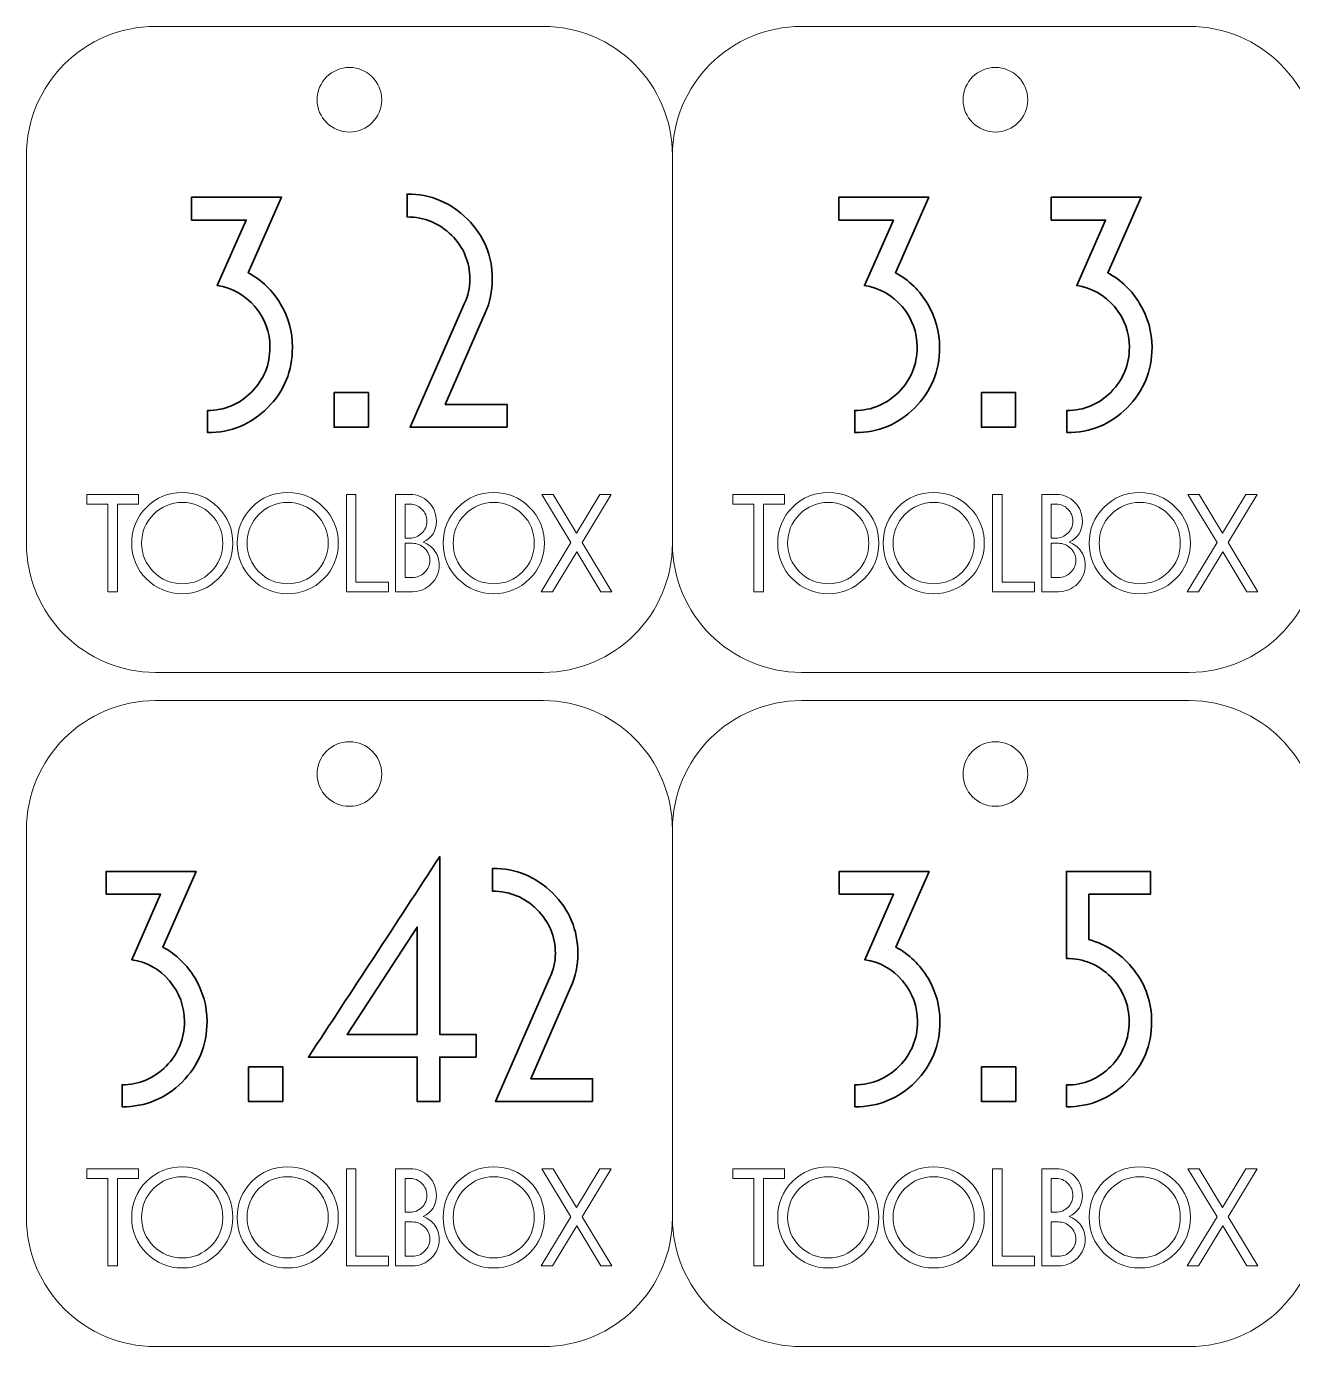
# Model space of a CAD drawing. Header units: inches. Extents: x 269 to 778, y -294 to 278.
# Drawn here: x 269.5 to 367.5, y -293.9 to -191.7 of the extents above; entities that cross this region are included whole.
import ezdxf

# ---------------------------------------------------------------- set-up
doc = ezdxf.new("R2010")
doc.units = ezdxf.units.IN
doc.header["$MEASUREMENT"] = 0
for name, color, linetype in [('cut', 7, 'Continuous'), ('engr', 7, 'Continuous'), ('tagli interni', 7, 'Continuous')]:
    doc.layers.add(name, color=color, linetype=linetype)

# ---------------------------------------------------------------- blocks, each defined once
blk = doc.blocks.new('block 406')
at = {"layer": 'engr', "color": 7, "lineweight": 35}
blk.add_lwpolyline([(295.94, -222.74), (293.29, -222.74), (293.29, -220.06), (295.94, -220.06), (295.94, -222.74)], dxfattribs=at)
for points, knots in [([(290.06, -216.55), (290.06, -218.39), (289.42, -219.95), (288.14, -221.23), (286.86, -222.51), (285.31, -223.15), (283.49, -223.15), (283.49, -223.15), (283.49, -221.44), (283.49, -221.44), (284.81, -221.44), (285.95, -220.96), (286.9, -220.01), (287.85, -219.05), (288.32, -217.9), (288.32, -216.55), (288.32, -215.37), (287.93, -214.32), (287.16, -213.4), (286.38, -212.49), (285.41, -211.94), (284.24, -211.77), (284.24, -211.77), (286.48, -206.7), (286.48, -206.7), (286.48, -206.7), (282.26, -206.7), (282.26, -206.7), (282.26, -206.7), (282.26, -204.93), (282.26, -204.93), (282.26, -204.93), (289.22, -204.93), (289.22, -204.93), (289.22, -204.93), (286.64, -210.78), (286.64, -210.78), (287.69, -211.35), (288.53, -212.16), (289.14, -213.2), (289.76, -214.24), (290.06, -215.36), (290.06, -216.55)], [0, 0, 0, 0, 1, 1, 1, 2, 2, 2, 3, 3, 3, 4, 4, 4, 5, 5, 5, 6, 6, 6, 7, 7, 7, 8, 8, 8, 9, 9, 9, 10, 10, 10, 11, 11, 11, 12, 12, 12, 13, 13, 13, 14, 14, 14, 14]), ([(306.68, -222.74), (306.68, -222.74), (299.16, -222.74), (299.16, -222.74), (299.16, -222.74), (303.38, -213.14), (303.38, -213.14), (303.65, -212.59), (303.79, -211.97), (303.79, -211.27), (303.79, -209.95), (303.32, -208.82), (302.37, -207.88), (301.42, -206.93), (300.27, -206.46), (298.93, -206.46), (298.93, -206.46), (298.93, -204.69), (298.93, -204.69), (300.75, -204.69), (302.3, -205.34), (303.6, -206.62), (304.89, -207.9), (305.53, -209.45), (305.53, -211.27), (305.53, -212.21), (305.35, -213.07), (304.99, -213.87), (304.99, -213.87), (301.89, -220.97), (301.89, -220.97), (301.89, -220.97), (306.68, -220.97), (306.68, -220.97), (306.68, -220.97), (306.68, -222.74), (306.68, -222.74)], [0, 0, 0, 0, 1, 1, 1, 2, 2, 2, 3, 3, 3, 4, 4, 4, 5, 5, 5, 6, 6, 6, 7, 7, 7, 8, 8, 8, 9, 9, 9, 10, 10, 10, 11, 11, 11, 12, 12, 12, 12])]:
    blk.add_open_spline(points, degree=3, knots=knots, dxfattribs=at)
blk = doc.blocks.new('block 407')
at = {"layer": 'engr', "color": 7, "lineweight": 35}
blk.add_lwpolyline([(346.03, -222.74), (343.38, -222.74), (343.38, -220.06), (346.03, -220.06), (346.03, -222.74)], dxfattribs=at)
for points in [[(340.15, -216.55), (340.15, -218.39), (339.51, -219.95), (338.23, -221.23), (336.95, -222.51), (335.4, -223.15), (333.58, -223.15), (333.58, -223.15), (333.58, -221.44), (333.58, -221.44), (334.9, -221.44), (336.04, -220.96), (336.99, -220.01), (337.94, -219.05), (338.41, -217.9), (338.41, -216.55), (338.41, -215.37), (338.03, -214.32), (337.25, -213.4), (336.47, -212.49), (335.5, -211.94), (334.33, -211.77), (334.33, -211.77), (336.57, -206.7), (336.57, -206.7), (336.57, -206.7), (332.35, -206.7), (332.35, -206.7), (332.35, -206.7), (332.35, -204.93), (332.35, -204.93), (332.35, -204.93), (339.31, -204.93), (339.31, -204.93), (339.31, -204.93), (336.73, -210.78), (336.73, -210.78), (337.78, -211.35), (338.62, -212.16), (339.23, -213.2), (339.85, -214.24), (340.15, -215.36), (340.15, -216.55)], [(356.59, -216.55), (356.59, -218.39), (355.94, -219.95), (354.66, -221.23), (353.38, -222.51), (351.83, -223.15), (350.01, -223.15), (350.01, -223.15), (350.01, -221.44), (350.01, -221.44), (351.34, -221.44), (352.47, -220.96), (353.42, -220.01), (354.37, -219.05), (354.84, -217.9), (354.84, -216.55), (354.84, -215.37), (354.46, -214.32), (353.68, -213.4), (352.91, -212.49), (351.93, -211.94), (350.76, -211.77), (350.76, -211.77), (353, -206.7), (353, -206.7), (353, -206.7), (348.79, -206.7), (348.79, -206.7), (348.79, -206.7), (348.79, -204.93), (348.79, -204.93), (348.79, -204.93), (355.74, -204.93), (355.74, -204.93), (355.74, -204.93), (353.16, -210.78), (353.16, -210.78), (354.21, -211.35), (355.05, -212.16), (355.66, -213.2), (356.28, -214.24), (356.59, -215.36), (356.59, -216.55)]]:
    blk.add_open_spline(points, degree=3, knots=[0, 0, 0, 0, 1, 1, 1, 2, 2, 2, 3, 3, 3, 4, 4, 4, 5, 5, 5, 6, 6, 6, 7, 7, 7, 8, 8, 8, 9, 9, 9, 10, 10, 10, 11, 11, 11, 12, 12, 12, 13, 13, 13, 14, 14, 14, 14], dxfattribs=at)
blk = doc.blocks.new('block 410')
at = {"layer": 'engr', "color": 7, "lineweight": 35}
for points in [[(299.72, -269.73), (299.72, -261.43), (294.29, -269.73), (299.72, -269.73)], [(289.32, -274.93), (286.67, -274.93), (286.67, -272.25), (289.32, -272.25), (289.32, -274.93)]]:
    blk.add_lwpolyline(points, dxfattribs=at)
for points, knots in [([(304.27, -271.49), (304.27, -271.49), (301.46, -271.49), (301.46, -271.49), (301.46, -271.49), (301.46, -274.93), (301.46, -274.93), (301.46, -274.93), (299.72, -274.93), (299.72, -274.93), (299.72, -274.93), (299.72, -271.49), (299.72, -271.49), (299.72, -271.49), (291.3, -271.49), (291.3, -271.49), (294.68, -266.35), (298.07, -261.17), (301.46, -255.97), (301.46, -255.97), (301.46, -269.73), (301.46, -269.73), (301.46, -269.73), (304.27, -269.73), (304.27, -269.73), (304.27, -269.73), (304.27, -271.49), (304.27, -271.49)], [0, 0, 0, 0, 1, 1, 1, 2, 2, 2, 3, 3, 3, 4, 4, 4, 5, 5, 5, 6, 6, 6, 7, 7, 7, 8, 8, 8, 9, 9, 9, 9]), ([(283.45, -268.74), (283.45, -270.58), (282.81, -272.14), (281.52, -273.42), (280.24, -274.7), (278.69, -275.34), (276.87, -275.34), (276.87, -275.34), (276.87, -273.63), (276.87, -273.63), (278.2, -273.63), (279.33, -273.15), (280.28, -272.2), (281.23, -271.24), (281.7, -270.09), (281.7, -268.74), (281.7, -267.56), (281.32, -266.51), (280.54, -265.59), (279.77, -264.67), (278.79, -264.13), (277.62, -263.95), (277.62, -263.95), (279.86, -258.88), (279.86, -258.88), (279.86, -258.88), (275.65, -258.88), (275.65, -258.88), (275.65, -258.88), (275.65, -257.12), (275.65, -257.12), (275.65, -257.12), (282.6, -257.12), (282.6, -257.12), (282.6, -257.12), (280.02, -262.97), (280.02, -262.97), (281.07, -263.54), (281.91, -264.35), (282.52, -265.38), (283.14, -266.43), (283.45, -267.54), (283.45, -268.74)], [0, 0, 0, 0, 1, 1, 1, 2, 2, 2, 3, 3, 3, 4, 4, 4, 5, 5, 5, 6, 6, 6, 7, 7, 7, 8, 8, 8, 9, 9, 9, 10, 10, 10, 11, 11, 11, 12, 12, 12, 13, 13, 13, 14, 14, 14, 14]), ([(313.29, -274.93), (313.29, -274.93), (305.78, -274.93), (305.78, -274.93), (305.78, -274.93), (309.99, -265.33), (309.99, -265.33), (310.27, -264.78), (310.41, -264.15), (310.41, -263.46), (310.41, -262.14), (309.93, -261.01), (308.98, -260.07), (308.03, -259.12), (306.89, -258.65), (305.55, -258.65), (305.55, -258.65), (305.55, -256.88), (305.55, -256.88), (307.37, -256.88), (308.92, -257.52), (310.21, -258.81), (311.5, -260.09), (312.15, -261.64), (312.15, -263.46), (312.15, -264.4), (311.97, -265.26), (311.6, -266.06), (311.6, -266.06), (308.51, -273.16), (308.51, -273.16), (308.51, -273.16), (313.29, -273.16), (313.29, -273.16), (313.29, -273.16), (313.29, -274.93), (313.29, -274.93)], [0, 0, 0, 0, 1, 1, 1, 2, 2, 2, 3, 3, 3, 4, 4, 4, 5, 5, 5, 6, 6, 6, 7, 7, 7, 8, 8, 8, 9, 9, 9, 10, 10, 10, 11, 11, 11, 12, 12, 12, 12])]:
    blk.add_open_spline(points, degree=3, knots=knots, dxfattribs=at)
blk = doc.blocks.new('block 411')
at = {"layer": 'engr', "color": 7, "lineweight": 35}
blk.add_lwpolyline([(346.06, -274.93), (343.4, -274.93), (343.4, -272.25), (346.06, -272.25), (346.06, -274.93)], dxfattribs=at)
for points in [[(340.18, -268.74), (340.18, -270.58), (339.54, -272.14), (338.26, -273.42), (336.97, -274.7), (335.42, -275.34), (333.6, -275.34), (333.6, -275.34), (333.6, -273.63), (333.6, -273.63), (334.93, -273.63), (336.07, -273.15), (337.02, -272.2), (337.96, -271.24), (338.44, -270.09), (338.44, -268.74), (338.44, -267.56), (338.05, -266.51), (337.28, -265.59), (336.5, -264.67), (335.53, -264.13), (334.36, -263.95), (334.36, -263.95), (336.59, -258.88), (336.59, -258.88), (336.59, -258.88), (332.38, -258.88), (332.38, -258.88), (332.38, -258.88), (332.38, -257.12), (332.38, -257.12), (332.38, -257.12), (339.33, -257.12), (339.33, -257.12), (339.33, -257.12), (336.75, -262.97), (336.75, -262.97), (337.81, -263.54), (338.64, -264.35), (339.26, -265.38), (339.87, -266.43), (340.18, -267.54), (340.18, -268.74)], [(356.56, -268.74), (356.56, -270.58), (355.91, -272.13), (354.62, -273.42), (353.33, -274.7), (351.78, -275.34), (349.96, -275.34), (349.96, -275.34), (349.96, -273.65), (349.96, -273.65), (351.3, -273.65), (352.45, -273.17), (353.4, -272.21), (354.34, -271.25), (354.82, -270.09), (354.82, -268.74), (354.82, -267.4), (354.34, -266.25), (353.4, -265.29), (352.45, -264.33), (351.3, -263.85), (349.96, -263.85), (349.96, -263.85), (349.96, -257.12), (349.96, -257.12), (349.96, -257.12), (356.46, -257.12), (356.46, -257.12), (356.46, -257.12), (356.46, -258.88), (356.46, -258.88), (356.46, -258.88), (351.7, -258.88), (351.7, -258.88), (351.7, -258.88), (351.7, -262.39), (351.7, -262.39), (353.13, -262.79), (354.29, -263.58), (355.2, -264.76), (356.11, -265.94), (356.56, -267.26), (356.56, -268.74)]]:
    blk.add_open_spline(points, degree=3, knots=[0, 0, 0, 0, 1, 1, 1, 2, 2, 2, 3, 3, 3, 4, 4, 4, 5, 5, 5, 6, 6, 6, 7, 7, 7, 8, 8, 8, 9, 9, 9, 10, 10, 10, 11, 11, 11, 12, 12, 12, 13, 13, 13, 14, 14, 14, 14], dxfattribs=at)

msp = doc.modelspace()

# ---------------------------------------------------------------- linework, layer by layer
at = {"layer": 'cut', "color": 240, "lineweight": 9}
for points in [[(279.47, -241.71), (279.47, -241.71), (309.47, -241.71), (309.47, -241.71), (314.99, -241.71), (319.47, -237.23), (319.47, -231.71), (319.47, -231.71), (319.47, -201.71), (319.47, -201.71), (319.47, -196.19), (314.99, -191.71), (309.47, -191.71), (309.47, -191.71), (279.47, -191.71), (279.47, -191.71), (273.95, -191.71), (269.47, -196.19), (269.47, -201.71), (269.47, -201.71), (269.47, -231.71), (269.47, -231.71), (269.47, -237.23), (273.95, -241.71), (279.47, -241.71)], [(329.47, -241.71), (329.47, -241.71), (359.47, -241.71), (359.47, -241.71), (364.99, -241.71), (369.47, -237.23), (369.47, -231.71), (369.47, -231.71), (369.47, -201.71), (369.47, -201.71), (369.47, -196.19), (364.99, -191.71), (359.47, -191.71), (359.47, -191.71), (329.47, -191.71), (329.47, -191.71), (323.95, -191.71), (319.47, -196.19), (319.47, -201.71), (319.47, -201.71), (319.47, -231.71), (319.47, -231.71), (319.47, -237.23), (323.95, -241.71), (329.47, -241.71)], [(279.47, -293.9), (279.47, -293.9), (309.47, -293.9), (309.47, -293.9), (314.99, -293.9), (319.47, -289.42), (319.47, -283.9), (319.47, -283.9), (319.47, -253.9), (319.47, -253.9), (319.47, -248.38), (314.99, -243.9), (309.47, -243.9), (309.47, -243.9), (279.47, -243.9), (279.47, -243.9), (273.95, -243.9), (269.47, -248.38), (269.47, -253.9), (269.47, -253.9), (269.47, -283.9), (269.47, -283.9), (269.47, -289.42), (273.95, -293.9), (279.47, -293.9)], [(329.47, -293.9), (329.47, -293.9), (359.47, -293.9), (359.47, -293.9), (364.99, -293.9), (369.47, -289.42), (369.47, -283.9), (369.47, -283.9), (369.47, -253.9), (369.47, -253.9), (369.47, -248.38), (364.99, -243.9), (359.47, -243.9), (359.47, -243.9), (329.47, -243.9), (329.47, -243.9), (323.95, -243.9), (319.47, -248.38), (319.47, -253.9), (319.47, -253.9), (319.47, -283.9), (319.47, -283.9), (319.47, -289.42), (323.95, -293.9), (329.47, -293.9)]]:
    msp.add_open_spline(points, degree=3, knots=[0, 0, 0, 0, 1, 1, 1, 2, 2, 2, 3, 3, 3, 4, 4, 4, 5, 5, 5, 6, 6, 6, 7, 7, 7, 8, 8, 8, 8], dxfattribs=at)
at = {"layer": 'engr', "color": 7, "lineweight": 5}
for points in [[(278.15, -228.69), (276.51, -228.69), (276.51, -235.47), (275.77, -235.47), (275.77, -228.69), (274.15, -228.69), (274.15, -227.94), (278.15, -227.94), (278.15, -228.69)], [(297.5, -235.47), (294.24, -235.47), (294.24, -227.94), (294.98, -227.94), (294.98, -234.72), (297.5, -234.72), (297.5, -235.47)], [(314.79, -235.47), (313.92, -235.47), (312.06, -232.37), (310.18, -235.47), (309.31, -235.47), (311.62, -231.67), (309.37, -227.94), (310.24, -227.94), (312.05, -230.93), (313.86, -227.94), (314.73, -227.94), (312.49, -231.67), (314.79, -235.47)], [(328.15, -228.69), (326.51, -228.69), (326.51, -235.47), (325.77, -235.47), (325.77, -228.69), (324.15, -228.69), (324.15, -227.94), (328.15, -227.94), (328.15, -228.69)], [(347.5, -235.47), (344.24, -235.47), (344.24, -227.94), (344.98, -227.94), (344.98, -234.72), (347.5, -234.72), (347.5, -235.47)], [(364.79, -235.47), (363.92, -235.47), (362.06, -232.37), (360.18, -235.47), (359.31, -235.47), (361.62, -231.67), (359.37, -227.94), (360.24, -227.94), (362.05, -230.93), (363.86, -227.94), (364.73, -227.94), (362.49, -231.67), (364.79, -235.47)], [(278.15, -280.88), (276.51, -280.88), (276.51, -287.66), (275.77, -287.66), (275.77, -280.88), (274.15, -280.88), (274.15, -280.13), (278.15, -280.13), (278.15, -280.88)], [(297.5, -287.66), (294.24, -287.66), (294.24, -280.13), (294.98, -280.13), (294.98, -286.91), (297.5, -286.91), (297.5, -287.66)], [(314.79, -287.66), (313.92, -287.66), (312.06, -284.55), (310.18, -287.66), (309.31, -287.66), (311.62, -283.85), (309.37, -280.13), (310.24, -280.13), (312.05, -283.12), (313.86, -280.13), (314.73, -280.13), (312.49, -283.85), (314.79, -287.66)], [(328.15, -280.88), (326.51, -280.88), (326.51, -287.66), (325.77, -287.66), (325.77, -280.88), (324.15, -280.88), (324.15, -280.13), (328.15, -280.13), (328.15, -280.88)], [(347.5, -287.66), (344.24, -287.66), (344.24, -280.13), (344.98, -280.13), (344.98, -286.91), (347.5, -286.91), (347.5, -287.66)], [(364.79, -287.66), (363.92, -287.66), (362.06, -284.55), (360.18, -287.66), (359.31, -287.66), (361.62, -283.85), (359.37, -280.13), (360.24, -280.13), (362.05, -283.12), (363.86, -280.13), (364.73, -280.13), (362.49, -283.85), (364.79, -287.66)]]:
    msp.add_lwpolyline(points, dxfattribs=at)
for points, knots in [([(285.45, -231.71), (285.45, -232.79), (285.07, -233.71), (284.3, -234.47), (283.54, -235.24), (282.61, -235.62), (281.53, -235.62), (280.45, -235.62), (279.52, -235.24), (278.76, -234.47), (278, -233.71), (277.62, -232.79), (277.62, -231.71), (277.62, -230.63), (278, -229.7), (278.76, -228.94), (279.52, -228.17), (280.45, -227.79), (281.53, -227.79), (282.61, -227.79), (283.54, -228.17), (284.3, -228.94), (285.07, -229.7), (285.45, -230.63), (285.45, -231.71)], [0, 0, 0, 0, 1, 1, 1, 2, 2, 2, 3, 3, 3, 4, 4, 4, 5, 5, 5, 6, 6, 6, 7, 7, 7, 8, 8, 8, 8]), ([(293.61, -231.71), (293.61, -232.79), (293.23, -233.71), (292.47, -234.47), (291.7, -235.24), (290.78, -235.62), (289.69, -235.62), (288.61, -235.62), (287.68, -235.24), (286.92, -234.47), (286.16, -233.71), (285.78, -232.79), (285.78, -231.71), (285.78, -230.63), (286.16, -229.7), (286.92, -228.94), (287.68, -228.17), (288.61, -227.79), (289.69, -227.79), (290.78, -227.79), (291.7, -228.17), (292.47, -228.94), (293.23, -229.7), (293.61, -230.63), (293.61, -231.71)], [0, 0, 0, 0, 1, 1, 1, 2, 2, 2, 3, 3, 3, 4, 4, 4, 5, 5, 5, 6, 6, 6, 7, 7, 7, 8, 8, 8, 8]), ([(309.56, -231.71), (309.56, -232.79), (309.18, -233.71), (308.42, -234.47), (307.65, -235.24), (306.73, -235.62), (305.64, -235.62), (304.56, -235.62), (303.63, -235.24), (302.87, -234.47), (302.11, -233.71), (301.73, -232.79), (301.73, -231.71), (301.73, -230.63), (302.11, -229.7), (302.87, -228.94), (303.63, -228.17), (304.56, -227.79), (305.64, -227.79), (306.73, -227.79), (307.65, -228.17), (308.42, -228.94), (309.18, -229.7), (309.56, -230.63), (309.56, -231.71)], [0, 0, 0, 0, 1, 1, 1, 2, 2, 2, 3, 3, 3, 4, 4, 4, 5, 5, 5, 6, 6, 6, 7, 7, 7, 8, 8, 8, 8]), ([(335.45, -231.71), (335.45, -232.79), (335.07, -233.71), (334.3, -234.47), (333.54, -235.24), (332.61, -235.62), (331.53, -235.62), (330.45, -235.62), (329.52, -235.24), (328.76, -234.47), (328, -233.71), (327.62, -232.79), (327.62, -231.71), (327.62, -230.63), (328, -229.7), (328.76, -228.94), (329.52, -228.17), (330.45, -227.79), (331.53, -227.79), (332.61, -227.79), (333.54, -228.17), (334.3, -228.94), (335.07, -229.7), (335.45, -230.63), (335.45, -231.71)], [0, 0, 0, 0, 1, 1, 1, 2, 2, 2, 3, 3, 3, 4, 4, 4, 5, 5, 5, 6, 6, 6, 7, 7, 7, 8, 8, 8, 8]), ([(343.61, -231.71), (343.61, -232.79), (343.23, -233.71), (342.47, -234.47), (341.7, -235.24), (340.78, -235.62), (339.69, -235.62), (338.61, -235.62), (337.68, -235.24), (336.92, -234.47), (336.16, -233.71), (335.78, -232.79), (335.78, -231.71), (335.78, -230.63), (336.16, -229.7), (336.92, -228.94), (337.68, -228.17), (338.61, -227.79), (339.69, -227.79), (340.78, -227.79), (341.7, -228.17), (342.47, -228.94), (343.23, -229.7), (343.61, -230.63), (343.61, -231.71)], [0, 0, 0, 0, 1, 1, 1, 2, 2, 2, 3, 3, 3, 4, 4, 4, 5, 5, 5, 6, 6, 6, 7, 7, 7, 8, 8, 8, 8]), ([(359.56, -231.71), (359.56, -232.79), (359.18, -233.71), (358.42, -234.47), (357.65, -235.24), (356.73, -235.62), (355.64, -235.62), (354.56, -235.62), (353.63, -235.24), (352.87, -234.47), (352.11, -233.71), (351.73, -232.79), (351.73, -231.71), (351.73, -230.63), (352.11, -229.7), (352.87, -228.94), (353.63, -228.17), (354.56, -227.79), (355.64, -227.79), (356.73, -227.79), (357.65, -228.17), (358.42, -228.94), (359.18, -229.7), (359.56, -230.63), (359.56, -231.71)], [0, 0, 0, 0, 1, 1, 1, 2, 2, 2, 3, 3, 3, 4, 4, 4, 5, 5, 5, 6, 6, 6, 7, 7, 7, 8, 8, 8, 8]), ([(284.67, -231.71), (284.67, -230.84), (284.37, -230.1), (283.75, -229.48), (283.14, -228.87), (282.4, -228.56), (281.53, -228.56), (280.67, -228.56), (279.93, -228.87), (279.31, -229.48), (278.7, -230.1), (278.39, -230.84), (278.39, -231.71), (278.39, -232.57), (278.7, -233.31), (279.31, -233.93), (279.93, -234.54), (280.67, -234.85), (281.53, -234.85), (282.4, -234.85), (283.14, -234.54), (283.75, -233.93), (284.37, -233.31), (284.67, -232.57), (284.67, -231.71)], [0, 0, 0, 0, 1, 1, 1, 2, 2, 2, 3, 3, 3, 4, 4, 4, 5, 5, 5, 6, 6, 6, 7, 7, 7, 8, 8, 8, 8]), ([(292.83, -231.71), (292.83, -230.84), (292.53, -230.1), (291.92, -229.48), (291.3, -228.87), (290.56, -228.56), (289.69, -228.56), (288.83, -228.56), (288.09, -228.87), (287.47, -229.48), (286.86, -230.1), (286.55, -230.84), (286.55, -231.71), (286.55, -232.57), (286.86, -233.31), (287.47, -233.93), (288.09, -234.54), (288.83, -234.85), (289.69, -234.85), (290.56, -234.85), (291.3, -234.54), (291.92, -233.93), (292.53, -233.31), (292.83, -232.57), (292.83, -231.71)], [0, 0, 0, 0, 1, 1, 1, 2, 2, 2, 3, 3, 3, 4, 4, 4, 5, 5, 5, 6, 6, 6, 7, 7, 7, 8, 8, 8, 8]), ([(301.42, -233.39), (301.42, -233.96), (301.22, -234.45), (300.81, -234.86), (300.41, -235.26), (299.92, -235.47), (299.35, -235.47), (299.35, -235.47), (298.05, -235.47), (298.05, -235.47), (298.05, -235.47), (298.05, -227.94), (298.05, -227.94), (298.05, -227.94), (299.17, -227.94), (299.17, -227.94), (299.74, -227.94), (300.22, -228.14), (300.61, -228.55), (301.01, -228.95), (301.2, -229.44), (301.2, -230.01), (301.2, -230.76), (300.86, -231.31), (300.18, -231.64), (300.56, -231.78), (300.87, -232.01), (301.09, -232.32), (301.31, -232.63), (301.42, -232.99), (301.42, -233.39)], [0, 0, 0, 0, 1, 1, 1, 2, 2, 2, 3, 3, 3, 4, 4, 4, 5, 5, 5, 6, 6, 6, 7, 7, 7, 8, 8, 8, 9, 9, 9, 10, 10, 10, 10]), ([(300.47, -230.01), (300.47, -229.65), (300.34, -229.34), (300.08, -229.08), (299.83, -228.82), (299.52, -228.69), (299.17, -228.69), (299.17, -228.69), (298.79, -228.69), (298.79, -228.69), (298.79, -228.69), (298.79, -231.32), (298.79, -231.32), (298.79, -231.32), (299.14, -231.32), (299.14, -231.32), (299.51, -231.32), (299.82, -231.19), (300.08, -230.93), (300.34, -230.67), (300.47, -230.37), (300.47, -230.01)], [0, 0, 0, 0, 1, 1, 1, 2, 2, 2, 3, 3, 3, 4, 4, 4, 5, 5, 5, 6, 6, 6, 7, 7, 7, 7]), ([(308.78, -231.71), (308.78, -230.84), (308.48, -230.1), (307.87, -229.48), (307.25, -228.87), (306.51, -228.56), (305.64, -228.56), (304.78, -228.56), (304.04, -228.87), (303.42, -229.48), (302.81, -230.1), (302.5, -230.84), (302.5, -231.71), (302.5, -232.57), (302.81, -233.31), (303.42, -233.93), (304.04, -234.54), (304.78, -234.85), (305.64, -234.85), (306.51, -234.85), (307.25, -234.54), (307.87, -233.93), (308.48, -233.31), (308.78, -232.57), (308.78, -231.71)], [0, 0, 0, 0, 1, 1, 1, 2, 2, 2, 3, 3, 3, 4, 4, 4, 5, 5, 5, 6, 6, 6, 7, 7, 7, 8, 8, 8, 8]), ([(334.67, -231.71), (334.67, -230.84), (334.37, -230.1), (333.75, -229.48), (333.14, -228.87), (332.4, -228.56), (331.53, -228.56), (330.67, -228.56), (329.93, -228.87), (329.31, -229.48), (328.7, -230.1), (328.39, -230.84), (328.39, -231.71), (328.39, -232.57), (328.7, -233.31), (329.31, -233.93), (329.93, -234.54), (330.67, -234.85), (331.53, -234.85), (332.4, -234.85), (333.14, -234.54), (333.75, -233.93), (334.37, -233.31), (334.67, -232.57), (334.67, -231.71)], [0, 0, 0, 0, 1, 1, 1, 2, 2, 2, 3, 3, 3, 4, 4, 4, 5, 5, 5, 6, 6, 6, 7, 7, 7, 8, 8, 8, 8]), ([(342.83, -231.71), (342.83, -230.84), (342.53, -230.1), (341.92, -229.48), (341.3, -228.87), (340.56, -228.56), (339.69, -228.56), (338.83, -228.56), (338.09, -228.87), (337.47, -229.48), (336.86, -230.1), (336.55, -230.84), (336.55, -231.71), (336.55, -232.57), (336.86, -233.31), (337.47, -233.93), (338.09, -234.54), (338.83, -234.85), (339.69, -234.85), (340.56, -234.85), (341.3, -234.54), (341.92, -233.93), (342.53, -233.31), (342.83, -232.57), (342.83, -231.71)], [0, 0, 0, 0, 1, 1, 1, 2, 2, 2, 3, 3, 3, 4, 4, 4, 5, 5, 5, 6, 6, 6, 7, 7, 7, 8, 8, 8, 8]), ([(351.42, -233.39), (351.42, -233.96), (351.22, -234.45), (350.81, -234.86), (350.41, -235.26), (349.92, -235.47), (349.35, -235.47), (349.35, -235.47), (348.05, -235.47), (348.05, -235.47), (348.05, -235.47), (348.05, -227.94), (348.05, -227.94), (348.05, -227.94), (349.17, -227.94), (349.17, -227.94), (349.74, -227.94), (350.22, -228.14), (350.61, -228.55), (351.01, -228.95), (351.2, -229.44), (351.2, -230.01), (351.2, -230.76), (350.86, -231.31), (350.18, -231.64), (350.56, -231.78), (350.87, -232.01), (351.09, -232.32), (351.31, -232.63), (351.42, -232.99), (351.42, -233.39)], [0, 0, 0, 0, 1, 1, 1, 2, 2, 2, 3, 3, 3, 4, 4, 4, 5, 5, 5, 6, 6, 6, 7, 7, 7, 8, 8, 8, 9, 9, 9, 10, 10, 10, 10]), ([(350.47, -230.01), (350.47, -229.65), (350.34, -229.34), (350.08, -229.08), (349.83, -228.82), (349.52, -228.69), (349.17, -228.69), (349.17, -228.69), (348.79, -228.69), (348.79, -228.69), (348.79, -228.69), (348.79, -231.32), (348.79, -231.32), (348.79, -231.32), (349.14, -231.32), (349.14, -231.32), (349.51, -231.32), (349.82, -231.19), (350.08, -230.93), (350.34, -230.67), (350.47, -230.37), (350.47, -230.01)], [0, 0, 0, 0, 1, 1, 1, 2, 2, 2, 3, 3, 3, 4, 4, 4, 5, 5, 5, 6, 6, 6, 7, 7, 7, 7]), ([(358.78, -231.71), (358.78, -230.84), (358.48, -230.1), (357.87, -229.48), (357.25, -228.87), (356.51, -228.56), (355.64, -228.56), (354.78, -228.56), (354.04, -228.87), (353.42, -229.48), (352.81, -230.1), (352.5, -230.84), (352.5, -231.71), (352.5, -232.57), (352.81, -233.31), (353.42, -233.93), (354.04, -234.54), (354.78, -234.85), (355.64, -234.85), (356.51, -234.85), (357.25, -234.54), (357.87, -233.93), (358.48, -233.31), (358.78, -232.57), (358.78, -231.71)], [0, 0, 0, 0, 1, 1, 1, 2, 2, 2, 3, 3, 3, 4, 4, 4, 5, 5, 5, 6, 6, 6, 7, 7, 7, 8, 8, 8, 8]), ([(300.69, -233.04), (300.69, -232.68), (300.56, -232.37), (300.29, -232.11), (300.03, -231.85), (299.71, -231.72), (299.34, -231.72), (299.34, -231.72), (298.79, -231.72), (298.79, -231.72), (298.79, -231.72), (298.79, -234.37), (298.79, -234.37), (298.79, -234.37), (299.34, -234.37), (299.34, -234.37), (299.71, -234.37), (300.03, -234.24), (300.29, -233.98), (300.56, -233.72), (300.69, -233.41), (300.69, -233.04)], [0, 0, 0, 0, 1, 1, 1, 2, 2, 2, 3, 3, 3, 4, 4, 4, 5, 5, 5, 6, 6, 6, 7, 7, 7, 7]), ([(350.69, -233.04), (350.69, -232.68), (350.56, -232.37), (350.29, -232.11), (350.03, -231.85), (349.71, -231.72), (349.34, -231.72), (349.34, -231.72), (348.79, -231.72), (348.79, -231.72), (348.79, -231.72), (348.79, -234.37), (348.79, -234.37), (348.79, -234.37), (349.34, -234.37), (349.34, -234.37), (349.71, -234.37), (350.03, -234.24), (350.29, -233.98), (350.56, -233.72), (350.69, -233.41), (350.69, -233.04)], [0, 0, 0, 0, 1, 1, 1, 2, 2, 2, 3, 3, 3, 4, 4, 4, 5, 5, 5, 6, 6, 6, 7, 7, 7, 7]), ([(285.45, -283.9), (285.45, -284.97), (285.07, -285.9), (284.3, -286.66), (283.54, -287.43), (282.61, -287.81), (281.53, -287.81), (280.45, -287.81), (279.52, -287.43), (278.76, -286.66), (278, -285.9), (277.62, -284.97), (277.62, -283.9), (277.62, -282.81), (278, -281.89), (278.76, -281.12), (279.52, -280.36), (280.45, -279.98), (281.53, -279.98), (282.61, -279.98), (283.54, -280.36), (284.3, -281.12), (285.07, -281.89), (285.45, -282.81), (285.45, -283.9)], [0, 0, 0, 0, 1, 1, 1, 2, 2, 2, 3, 3, 3, 4, 4, 4, 5, 5, 5, 6, 6, 6, 7, 7, 7, 8, 8, 8, 8]), ([(293.61, -283.9), (293.61, -284.97), (293.23, -285.9), (292.47, -286.66), (291.7, -287.43), (290.78, -287.81), (289.69, -287.81), (288.61, -287.81), (287.68, -287.43), (286.92, -286.66), (286.16, -285.9), (285.78, -284.97), (285.78, -283.9), (285.78, -282.81), (286.16, -281.89), (286.92, -281.12), (287.68, -280.36), (288.61, -279.98), (289.69, -279.98), (290.78, -279.98), (291.7, -280.36), (292.47, -281.12), (293.23, -281.89), (293.61, -282.81), (293.61, -283.9)], [0, 0, 0, 0, 1, 1, 1, 2, 2, 2, 3, 3, 3, 4, 4, 4, 5, 5, 5, 6, 6, 6, 7, 7, 7, 8, 8, 8, 8]), ([(309.56, -283.9), (309.56, -284.97), (309.18, -285.9), (308.42, -286.66), (307.65, -287.43), (306.73, -287.81), (305.64, -287.81), (304.56, -287.81), (303.63, -287.43), (302.87, -286.66), (302.11, -285.9), (301.73, -284.97), (301.73, -283.9), (301.73, -282.81), (302.11, -281.89), (302.87, -281.12), (303.63, -280.36), (304.56, -279.98), (305.64, -279.98), (306.73, -279.98), (307.65, -280.36), (308.42, -281.12), (309.18, -281.89), (309.56, -282.81), (309.56, -283.9)], [0, 0, 0, 0, 1, 1, 1, 2, 2, 2, 3, 3, 3, 4, 4, 4, 5, 5, 5, 6, 6, 6, 7, 7, 7, 8, 8, 8, 8]), ([(335.45, -283.9), (335.45, -284.97), (335.07, -285.9), (334.3, -286.66), (333.54, -287.43), (332.61, -287.81), (331.53, -287.81), (330.45, -287.81), (329.52, -287.43), (328.76, -286.66), (328, -285.9), (327.62, -284.97), (327.62, -283.9), (327.62, -282.81), (328, -281.89), (328.76, -281.12), (329.52, -280.36), (330.45, -279.98), (331.53, -279.98), (332.61, -279.98), (333.54, -280.36), (334.3, -281.12), (335.07, -281.89), (335.45, -282.81), (335.45, -283.9)], [0, 0, 0, 0, 1, 1, 1, 2, 2, 2, 3, 3, 3, 4, 4, 4, 5, 5, 5, 6, 6, 6, 7, 7, 7, 8, 8, 8, 8]), ([(343.61, -283.9), (343.61, -284.97), (343.23, -285.9), (342.47, -286.66), (341.7, -287.43), (340.78, -287.81), (339.69, -287.81), (338.61, -287.81), (337.68, -287.43), (336.92, -286.66), (336.16, -285.9), (335.78, -284.97), (335.78, -283.9), (335.78, -282.81), (336.16, -281.89), (336.92, -281.12), (337.68, -280.36), (338.61, -279.98), (339.69, -279.98), (340.78, -279.98), (341.7, -280.36), (342.47, -281.12), (343.23, -281.89), (343.61, -282.81), (343.61, -283.9)], [0, 0, 0, 0, 1, 1, 1, 2, 2, 2, 3, 3, 3, 4, 4, 4, 5, 5, 5, 6, 6, 6, 7, 7, 7, 8, 8, 8, 8]), ([(359.56, -283.9), (359.56, -284.97), (359.18, -285.9), (358.42, -286.66), (357.65, -287.43), (356.73, -287.81), (355.64, -287.81), (354.56, -287.81), (353.63, -287.43), (352.87, -286.66), (352.11, -285.9), (351.73, -284.97), (351.73, -283.9), (351.73, -282.81), (352.11, -281.89), (352.87, -281.12), (353.63, -280.36), (354.56, -279.98), (355.64, -279.98), (356.73, -279.98), (357.65, -280.36), (358.42, -281.12), (359.18, -281.89), (359.56, -282.81), (359.56, -283.9)], [0, 0, 0, 0, 1, 1, 1, 2, 2, 2, 3, 3, 3, 4, 4, 4, 5, 5, 5, 6, 6, 6, 7, 7, 7, 8, 8, 8, 8]), ([(284.67, -283.9), (284.67, -283.03), (284.37, -282.28), (283.75, -281.67), (283.14, -281.05), (282.4, -280.75), (281.53, -280.75), (280.67, -280.75), (279.93, -281.05), (279.31, -281.67), (278.7, -282.28), (278.39, -283.03), (278.39, -283.9), (278.39, -284.76), (278.7, -285.5), (279.31, -286.12), (279.93, -286.73), (280.67, -287.04), (281.53, -287.04), (282.4, -287.04), (283.14, -286.73), (283.75, -286.12), (284.37, -285.5), (284.67, -284.76), (284.67, -283.9)], [0, 0, 0, 0, 1, 1, 1, 2, 2, 2, 3, 3, 3, 4, 4, 4, 5, 5, 5, 6, 6, 6, 7, 7, 7, 8, 8, 8, 8]), ([(292.83, -283.9), (292.83, -283.03), (292.53, -282.28), (291.92, -281.67), (291.3, -281.05), (290.56, -280.75), (289.69, -280.75), (288.83, -280.75), (288.09, -281.05), (287.47, -281.67), (286.86, -282.28), (286.55, -283.03), (286.55, -283.9), (286.55, -284.76), (286.86, -285.5), (287.47, -286.12), (288.09, -286.73), (288.83, -287.04), (289.69, -287.04), (290.56, -287.04), (291.3, -286.73), (291.92, -286.12), (292.53, -285.5), (292.83, -284.76), (292.83, -283.9)], [0, 0, 0, 0, 1, 1, 1, 2, 2, 2, 3, 3, 3, 4, 4, 4, 5, 5, 5, 6, 6, 6, 7, 7, 7, 8, 8, 8, 8]), ([(301.42, -285.58), (301.42, -286.15), (301.22, -286.64), (300.81, -287.05), (300.41, -287.45), (299.92, -287.66), (299.35, -287.66), (299.35, -287.66), (298.05, -287.66), (298.05, -287.66), (298.05, -287.66), (298.05, -280.13), (298.05, -280.13), (298.05, -280.13), (299.17, -280.13), (299.17, -280.13), (299.74, -280.13), (300.22, -280.33), (300.61, -280.73), (301.01, -281.14), (301.2, -281.62), (301.2, -282.2), (301.2, -282.95), (300.86, -283.5), (300.18, -283.83), (300.56, -283.97), (300.87, -284.2), (301.09, -284.51), (301.31, -284.82), (301.42, -285.18), (301.42, -285.58)], [0, 0, 0, 0, 1, 1, 1, 2, 2, 2, 3, 3, 3, 4, 4, 4, 5, 5, 5, 6, 6, 6, 7, 7, 7, 8, 8, 8, 9, 9, 9, 10, 10, 10, 10]), ([(300.47, -282.2), (300.47, -281.84), (300.34, -281.53), (300.08, -281.27), (299.83, -281.01), (299.52, -280.88), (299.17, -280.88), (299.17, -280.88), (298.79, -280.88), (298.79, -280.88), (298.79, -280.88), (298.79, -283.5), (298.79, -283.5), (298.79, -283.5), (299.14, -283.5), (299.14, -283.5), (299.51, -283.5), (299.82, -283.37), (300.08, -283.12), (300.34, -282.86), (300.47, -282.55), (300.47, -282.2)], [0, 0, 0, 0, 1, 1, 1, 2, 2, 2, 3, 3, 3, 4, 4, 4, 5, 5, 5, 6, 6, 6, 7, 7, 7, 7]), ([(308.78, -283.9), (308.78, -283.03), (308.48, -282.28), (307.87, -281.67), (307.25, -281.05), (306.51, -280.75), (305.64, -280.75), (304.78, -280.75), (304.04, -281.05), (303.42, -281.67), (302.81, -282.28), (302.5, -283.03), (302.5, -283.9), (302.5, -284.76), (302.81, -285.5), (303.42, -286.12), (304.04, -286.73), (304.78, -287.04), (305.64, -287.04), (306.51, -287.04), (307.25, -286.73), (307.87, -286.12), (308.48, -285.5), (308.78, -284.76), (308.78, -283.9)], [0, 0, 0, 0, 1, 1, 1, 2, 2, 2, 3, 3, 3, 4, 4, 4, 5, 5, 5, 6, 6, 6, 7, 7, 7, 8, 8, 8, 8]), ([(334.67, -283.9), (334.67, -283.03), (334.37, -282.28), (333.75, -281.67), (333.14, -281.05), (332.4, -280.75), (331.53, -280.75), (330.67, -280.75), (329.93, -281.05), (329.31, -281.67), (328.7, -282.28), (328.39, -283.03), (328.39, -283.9), (328.39, -284.76), (328.7, -285.5), (329.31, -286.12), (329.93, -286.73), (330.67, -287.04), (331.53, -287.04), (332.4, -287.04), (333.14, -286.73), (333.75, -286.12), (334.37, -285.5), (334.67, -284.76), (334.67, -283.9)], [0, 0, 0, 0, 1, 1, 1, 2, 2, 2, 3, 3, 3, 4, 4, 4, 5, 5, 5, 6, 6, 6, 7, 7, 7, 8, 8, 8, 8]), ([(342.83, -283.9), (342.83, -283.03), (342.53, -282.28), (341.92, -281.67), (341.3, -281.05), (340.56, -280.75), (339.69, -280.75), (338.83, -280.75), (338.09, -281.05), (337.47, -281.67), (336.86, -282.28), (336.55, -283.03), (336.55, -283.9), (336.55, -284.76), (336.86, -285.5), (337.47, -286.12), (338.09, -286.73), (338.83, -287.04), (339.69, -287.04), (340.56, -287.04), (341.3, -286.73), (341.92, -286.12), (342.53, -285.5), (342.83, -284.76), (342.83, -283.9)], [0, 0, 0, 0, 1, 1, 1, 2, 2, 2, 3, 3, 3, 4, 4, 4, 5, 5, 5, 6, 6, 6, 7, 7, 7, 8, 8, 8, 8]), ([(351.42, -285.58), (351.42, -286.15), (351.22, -286.64), (350.81, -287.05), (350.41, -287.45), (349.92, -287.66), (349.35, -287.66), (349.35, -287.66), (348.05, -287.66), (348.05, -287.66), (348.05, -287.66), (348.05, -280.13), (348.05, -280.13), (348.05, -280.13), (349.17, -280.13), (349.17, -280.13), (349.74, -280.13), (350.22, -280.33), (350.61, -280.73), (351.01, -281.14), (351.2, -281.62), (351.2, -282.2), (351.2, -282.95), (350.86, -283.5), (350.18, -283.83), (350.56, -283.97), (350.87, -284.2), (351.09, -284.51), (351.31, -284.82), (351.42, -285.18), (351.42, -285.58)], [0, 0, 0, 0, 1, 1, 1, 2, 2, 2, 3, 3, 3, 4, 4, 4, 5, 5, 5, 6, 6, 6, 7, 7, 7, 8, 8, 8, 9, 9, 9, 10, 10, 10, 10]), ([(350.47, -282.2), (350.47, -281.84), (350.34, -281.53), (350.08, -281.27), (349.83, -281.01), (349.52, -280.88), (349.17, -280.88), (349.17, -280.88), (348.79, -280.88), (348.79, -280.88), (348.79, -280.88), (348.79, -283.5), (348.79, -283.5), (348.79, -283.5), (349.14, -283.5), (349.14, -283.5), (349.51, -283.5), (349.82, -283.37), (350.08, -283.12), (350.34, -282.86), (350.47, -282.55), (350.47, -282.2)], [0, 0, 0, 0, 1, 1, 1, 2, 2, 2, 3, 3, 3, 4, 4, 4, 5, 5, 5, 6, 6, 6, 7, 7, 7, 7]), ([(358.78, -283.9), (358.78, -283.03), (358.48, -282.28), (357.87, -281.67), (357.25, -281.05), (356.51, -280.75), (355.64, -280.75), (354.78, -280.75), (354.04, -281.05), (353.42, -281.67), (352.81, -282.28), (352.5, -283.03), (352.5, -283.9), (352.5, -284.76), (352.81, -285.5), (353.42, -286.12), (354.04, -286.73), (354.78, -287.04), (355.64, -287.04), (356.51, -287.04), (357.25, -286.73), (357.87, -286.12), (358.48, -285.5), (358.78, -284.76), (358.78, -283.9)], [0, 0, 0, 0, 1, 1, 1, 2, 2, 2, 3, 3, 3, 4, 4, 4, 5, 5, 5, 6, 6, 6, 7, 7, 7, 8, 8, 8, 8]), ([(300.69, -285.58), (300.69, -285.21), (300.56, -284.9), (300.29, -284.64), (300.03, -284.38), (299.71, -284.25), (299.34, -284.25), (299.34, -284.25), (298.79, -284.25), (298.79, -284.25), (298.79, -284.25), (298.79, -286.91), (298.79, -286.91), (298.79, -286.91), (299.34, -286.91), (299.34, -286.91), (299.71, -286.91), (300.03, -286.78), (300.29, -286.52), (300.56, -286.26), (300.69, -285.95), (300.69, -285.58)], [0, 0, 0, 0, 1, 1, 1, 2, 2, 2, 3, 3, 3, 4, 4, 4, 5, 5, 5, 6, 6, 6, 7, 7, 7, 7]), ([(350.69, -285.58), (350.69, -285.21), (350.56, -284.9), (350.29, -284.64), (350.03, -284.38), (349.71, -284.25), (349.34, -284.25), (349.34, -284.25), (348.79, -284.25), (348.79, -284.25), (348.79, -284.25), (348.79, -286.91), (348.79, -286.91), (348.79, -286.91), (349.34, -286.91), (349.34, -286.91), (349.71, -286.91), (350.03, -286.78), (350.29, -286.52), (350.56, -286.26), (350.69, -285.95), (350.69, -285.58)], [0, 0, 0, 0, 1, 1, 1, 2, 2, 2, 3, 3, 3, 4, 4, 4, 5, 5, 5, 6, 6, 6, 7, 7, 7, 7])]:
    msp.add_open_spline(points, degree=3, knots=knots, dxfattribs=at)
at = {"layer": 'tagli interni', "color": 240, "lineweight": 9}
for points in [[(291.97, -197.39), (291.97, -196.01), (293.09, -194.89), (294.47, -194.89), (295.85, -194.89), (296.97, -196.01), (296.97, -197.39), (296.97, -198.77), (295.85, -199.89), (294.47, -199.89), (293.09, -199.89), (291.97, -198.77), (291.97, -197.39)], [(341.97, -197.39), (341.97, -196.01), (343.09, -194.89), (344.47, -194.89), (345.85, -194.89), (346.97, -196.01), (346.97, -197.39), (346.97, -198.77), (345.85, -199.89), (344.47, -199.89), (343.09, -199.89), (341.97, -198.77), (341.97, -197.39)], [(291.97, -249.58), (291.97, -248.2), (293.09, -247.08), (294.47, -247.08), (295.85, -247.08), (296.97, -248.2), (296.97, -249.58), (296.97, -250.96), (295.85, -252.08), (294.47, -252.08), (293.09, -252.08), (291.97, -250.96), (291.97, -249.58)], [(341.97, -249.58), (341.97, -248.2), (343.09, -247.08), (344.47, -247.08), (345.85, -247.08), (346.97, -248.2), (346.97, -249.58), (346.97, -250.96), (345.85, -252.08), (344.47, -252.08), (343.09, -252.08), (341.97, -250.96), (341.97, -249.58)]]:
    msp.add_open_spline(points, degree=3, knots=[0, 0, 0, 0, 1, 1, 1, 2, 2, 2, 3, 3, 3, 4, 4, 4, 4], dxfattribs=at)

# ---------------------------------------------------------------- block references
at = {"layer": 'engr'}
for name in ['block 406', 'block 407', 'block 410', 'block 411']:
    msp.add_blockref(name, (0, 0), dxfattribs=at)

doc.saveas('drawing.dxf')
